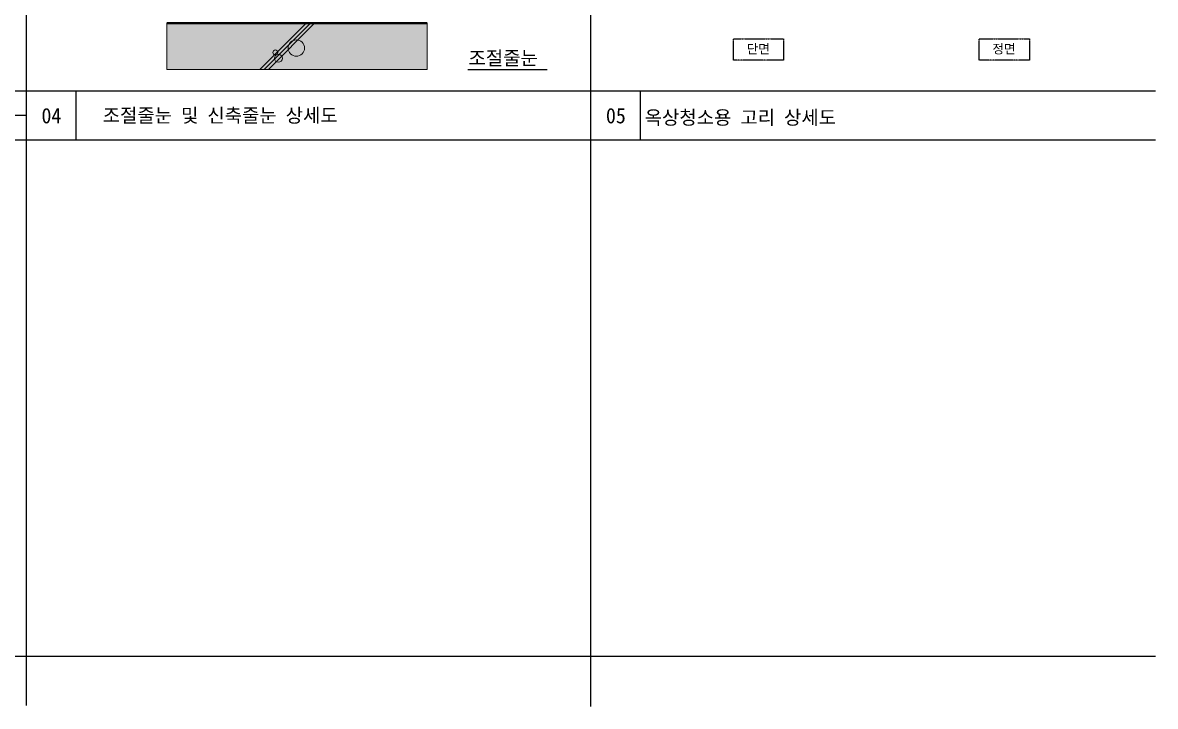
# Model space of a CAD drawing. Header units: millimetres. Extents: x 209 to 75467, y 6568 to 12199.
# Drawn here: x 45870 to 49556, y 6677 to 8902 of the extents above; entities that cross this region are included whole.
import ezdxf
from ezdxf.enums import TextEntityAlignment as Align

# ---------------------------------------------------------------- set-up
doc = ezdxf.new("R2010")
doc.units = ezdxf.units.MM
doc.header["$MEASUREMENT"] = 0
doc.linetypes.add('Hidden-1-0.8', pattern=[1.8, 1, -0.8])
for name, color, linetype, lineweight in [('A-CONC-LIN1', 2, 'CONTINUOUS', 40), ('A-MKXS-TEXT1', 3, 'CONTINUOUS', 25), ('A-MKXX-SYMB', 7, 'CONTINUOUS', 25), ('A-XXXX-HATC', 8, 'CONTINUOUS', 18), ('A-XXXX-TABL', 7, 'CONTINUOUS', 25), ('A-XXXX-TXT1', 3, 'CONTINUOUS', 25)]:
    doc.layers.add(name, color=color, linetype=linetype, lineweight=lineweight)
doc.layers.add('A-XXXX-NPLT', color=144, linetype='CONTINUOUS', lineweight=0, plot=False)
for name, color, linetype in [('A-XXXX-SOLD', 252, 'CONTINUOUS'), ('CA-ANNO-TEXT', 3, 'CONTINUOUS'), ('CMT-CYN', 4, 'CONTINUOUS')]:
    doc.layers.add(name, color=color, linetype=linetype)
doc.styles.add('돋움체', font='')
doc.styles.get('돋움체').set_extended_font_data('DotumChe')

msp = doc.modelspace()

# ---------------------------------------------------------------- hatches: boundary and pattern name
at = {"layer": 'A-XXXX-SOLD'}
h = msp.add_hatch(color=256, dxfattribs=at)
h.dxf.hatch_style = 1
h.paths.add_polyline_path([(46339.3, 8749.5), (47186.2, 8749.5), (47186.2, 8899.5), (46339.3, 8899.5)])

# ---------------------------------------------------------------- linework, layer by layer
at = {"layer": 'A-CONC-LIN1'}
msp.add_line((46339.3, 8899.5), (47186.2, 8899.5), dxfattribs=at)
at = {"layer": 'A-MKXX-SYMB'}
msp.add_line((47319.1, 8749.5), (47577.4, 8749.5), dxfattribs=at)
at = {"layer": 'A-XXXX-HATC'}
for p, q in [((46642.5, 8749.5), (46792.5, 8899.5)), ((46656.5, 8749.5), (46806.5, 8899.5)), ((46670.4, 8749.5), (46820.4, 8899.5))]:
    msp.add_line(p, q, dxfattribs=at)
for centre, radius in [((46692.6, 8804.5), 8.19), ((46760.9, 8819), 26.7), ((46702.5, 8785.7), 12.9)]:
    msp.add_circle(centre, radius, dxfattribs=at)
at = {"layer": 'A-XXXX-NPLT'}
for p, q in [((46339.3, 8899.5), (46339.3, 8749.5)), ((47186.2, 8899.5), (47186.2, 8749.5)), ((46339.3, 8749.5), (47186.2, 8749.5))]:
    msp.add_line(p, q, dxfattribs=at)
at = {"layer": 'A-XXXX-TABL'}
for p, q in [((45882.7, 6679.8), (45882.7, 12198.8)), ((47719.6, 8434.4), (47719.6, 10274.6)), ((42209, 8680.1), (49556.5, 8680.1)), ((46042.8, 8680.1), (46042.8, 8520.1)), ((47879.6, 8680.1), (47879.6, 8520.1)), ((45699.6, 8600.1), (45882.7, 8600.1)), ((42209, 8520.1), (49556.5, 8520.1)), ((47719.6, 6676.8), (47719.6, 8520.1)), ((42209, 6839.8), (49556.5, 6839.8))]:
    msp.add_line(p, q, dxfattribs=at)
at = {"layer": 'CMT-CYN', "linetype": 'Hidden-1-0.8'}
for points in [[(48184, 8848.8), (48346.6, 8848.8), (48346.6, 8780.1), (48184, 8780.1), (48184, 8848.8)], [(48983.6, 8848.8), (49146.9, 8848.8), (49146.9, 8780.1), (48983.6, 8780.1), (48983.6, 8848.8)]]:
    msp.add_lwpolyline(points, dxfattribs=at)

# ---------------------------------------------------------------- texts
at = {"layer": 'A-MKXS-TEXT1', "style": '돋움체'}
for s, height, p in [('단면', 30, (48226.6, 8801.2)), ('정면', 30, (49026.2, 8801.2)), ('조절줄눈 및 신축줄눈 상세도', 45, (46130.7, 8577.2))]:
    msp.add_text(s, height=height, dxfattribs=at).set_placement(p)
msp.add_text('옥상청소용 고리 상세도', height=45, dxfattribs=at).set_placement((47894.6, 8593), align=Align.MIDDLE_LEFT)
at = {"layer": 'A-XXXX-TXT1', "style": '돋움체'}
msp.add_text('조절줄눈', height=45, dxfattribs=at).set_placement((47321.1, 8763.8))
at = {"layer": 'CA-ANNO-TEXT', "style": '돋움체'}
for s, p in [('04', (45931.6, 8574)), ('05', (47768.5, 8574))]:
    msp.add_text(s, height=50, dxfattribs=at).set_placement(p)

doc.saveas('drawing.dxf')
